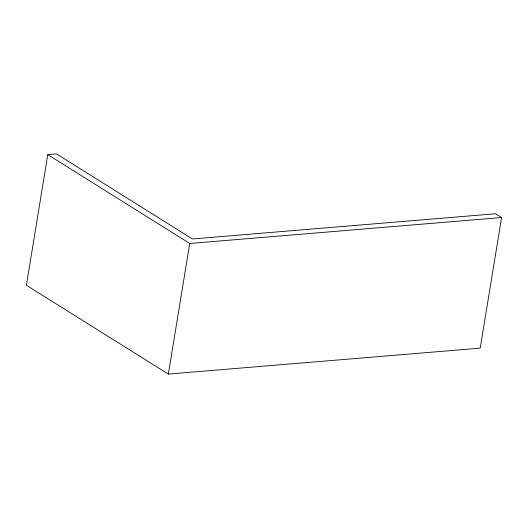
<?xml version="1.0" encoding="UTF-8"?>
<svg xmlns="http://www.w3.org/2000/svg" width="528" height="528" viewBox="0 0 528 528"><rect width="100%" height="100%" fill="white"/><g stroke="black" fill="none" stroke-linecap="round" stroke-linejoin="round"><path stroke-width="0.79" d="M47.791 154.638L26.4 285.252L168.353 374.088L480.209 348.143L501.6 217.536L495.561 213.754L192.436 238.966L56.522 153.912L47.791 154.638L189.743 243.474L501.6 217.536M168.353 374.088L189.743 243.474"/></g></svg>
